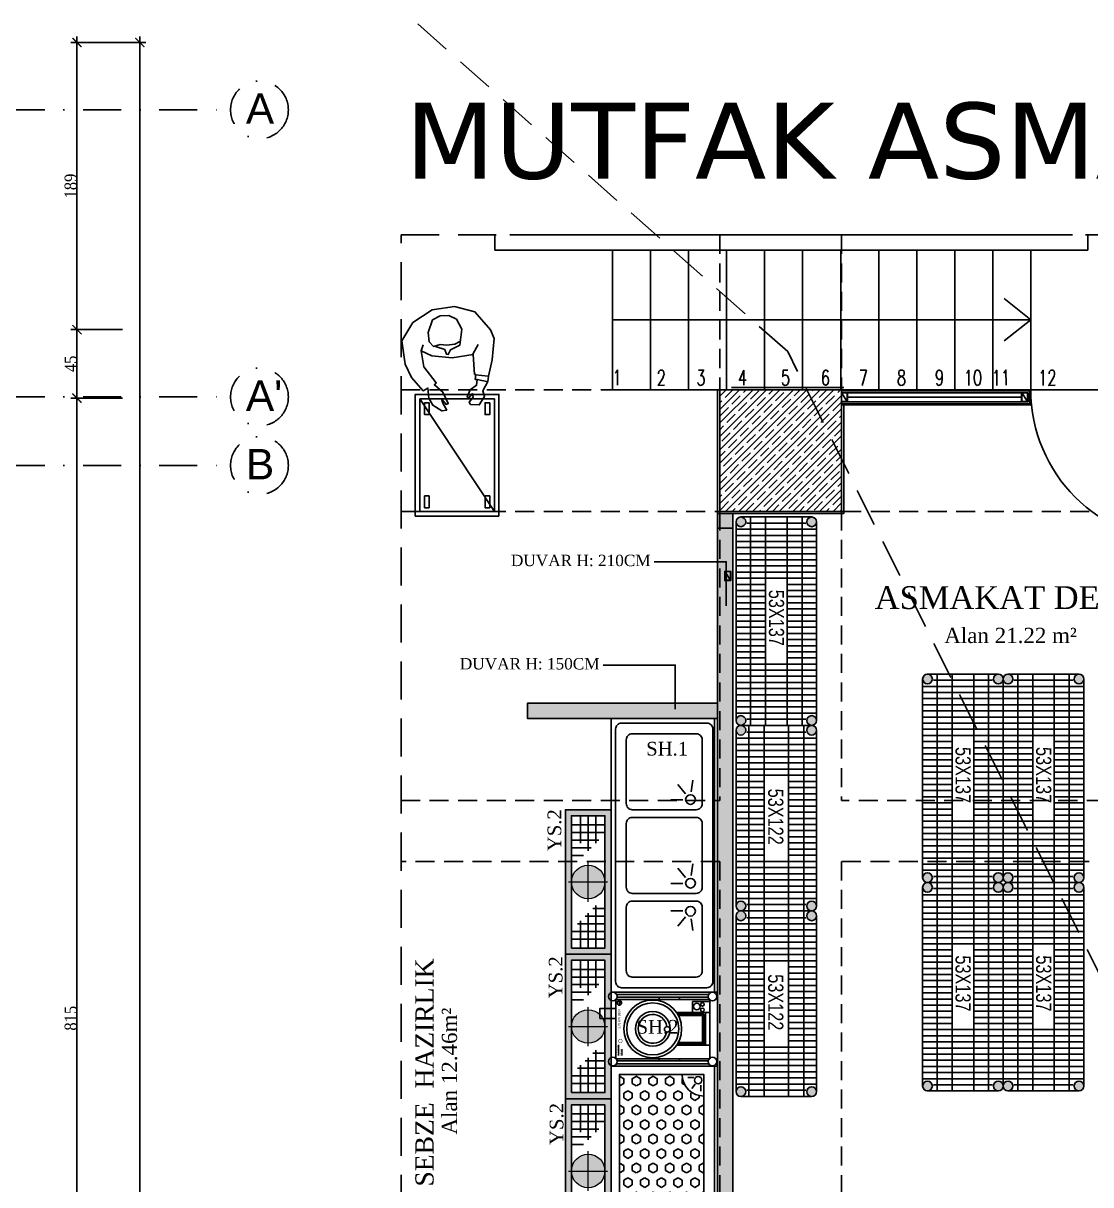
# Model space of a CAD drawing. Header units: millimetres. Extents: x -29311 to -3405, y 28913 to 42880.
# Drawn here: x -13788 to -13086, y 40569 to 41333 of the extents above; entities that cross this region are included whole.
import ezdxf
from ezdxf.enums import TextEntityAlignment as Align

# ---------------------------------------------------------------- set-up
doc = ezdxf.new("R2010")
doc.units = ezdxf.units.MM
for name, pattern in [('( Hidden )', [0.375, 0.25, -0.125]), ('DASHDOT', [1, 0.5, -0.25, 0, -0.25]), ('DASHDOT2', [0.5, 0.25, -0.125, 0, -0.125]), ('DASHDOTX2', [2, 1, -0.5, 0, -0.5]), ('DASHED2', [0.375, 0.25, -0.125]), ('HIDDEN', [0.375, 0.25, -0.125]), ('HIDDEN2', [0.1875, 0.125, -0.0625])]:
    doc.linetypes.add(name, pattern=pattern)
for name, color, linetype in [('A-AKS', 57, 'DASHDOT'), ('A-AKS.', 57, 'DASHDOT2'), ('A-BA', 1, 'Continuous'), ('A-BA-HIDDEN', 136, 'HIDDEN'), ('A-DUVAR-ALCIPAN', 9, 'Continuous'), ('A-DUVAR-ALCIPAN-CELIK', 144, 'Continuous'), ('A-HIDDEN', 8, 'HIDDEN2'), ('A-MERDIVEN', 125, 'Continuous'), ('A-SIVA-IC', 97, 'Continuous'), ('A-YALITIM-ISI', 251, 'BATTING'), ('A-YAZI', 136, 'Continuous'), ('Duvar-150 cm', 8, 'Continuous'), ('Duvar-200 cm', 7, 'Continuous'), ('Duvar-Soğuk Oda Yüksekliğine', 24, 'Continuous'), ('K_trace_down', 8, 'HIDDEN'), ('Kıtc-002 Çizgi', 7, 'Continuous'), ('Kıtc-016 Su Tes Yazı 001', 5, 'Continuous'), ('Kıtc-019 Su Tes İşaretler', 5, 'Continuous'), ('Kıtc-039 İnsan', 32, 'Continuous'), ('set altı dolap', 92, 'Continuous'), ('vaz_bina2', 161, 'Continuous'), ('yazı1', 7, 'Continuous')]:
    doc.layers.add(name, color=color, linetype=linetype)
for name, color, linetype, lineweight in [('continious2', 253, 'Continuous', 25), ('DVL-C', 7, 'DASHDOTX2', 20), ('olcu-plan', 7, 'Continuous', 20), ('s-depo', 140, 'Continuous', 25), ('tarama-betonarme', 252, 'Continuous', 13), ('TES_SU', 150, 'Continuous', 25), ('yerizg-a', 7, 'Continuous', 15), ('yerizg-b', 7, 'Continuous', 9)]:
    doc.layers.add(name, color=color, linetype=linetype, lineweight=lineweight)
doc.styles.add('INA_D07-01_01_00_H_CD_DWG_ARC_01_2003_001_R00$0$1.06.1-Fourth Floor Plan$0$Standard', font='isocp.shx')
doc.styles.get("Standard").update_dxf_attribs({"font": 'arial.ttf'})
doc.styles.add('style1', font='turkce.shx', dxfattribs={"height": 100})
doc.styles.add('text1', font='arial.ttf')
doc.styles.add('YAZ-50', font='times.ttf', dxfattribs={"width": 0.9})
doc.linetypes.add('BATTING', pattern='A,0.00254,-2.54,[134,ltypeshp.shx,S=2.54,R=0,X=-2.54,Y=0],-5.08,[134,ltypeshp.shx,S=2.54,R=180,X=2.54,Y=0],-2.54', length=10.16254)
doc.dimstyles.new('1-50-plan', dxfattribs={"dimtxt": 8, "dimasz": 6, "dimexe": 4, "dimexo": 4, "dimgap": 0.00625, "dimtad": 1, "dimdec": 0, "dimrnd": 0.0005, "dimzin": 9, "dimdsep": 46, "dimtxsty": 'YAZ-50', "dimblk": 'ARCHTICK', "dimcen": 0.025, "dimdle": 4, "dimadec": 0, "dimazin": 0, "dimtfac": 1, "dimtdec": 0, "dimtmove": 0, "dimatfit": 3, "dimfxl": 30, "dimfxlon": 1, "dimarcsym": 0})

# ---------------------------------------------------------------- blocks, each defined once
blk = doc.blocks.new('_ArchTick')
at = {"color": 0, "linetype": 'ByBlock', "const_width": 0.15}
blk.add_lwpolyline([(-0.5, -0.5), (0.5, 0.5)], dxfattribs=at)
blk = doc.blocks.new('*D530')
at = {"layer": 'DEFPOINTS', "color": 0, "transparency": 16777216}
for p in [(-13594.54, 41320.3), (-13752.51, 41131.55), (-13600.18, 41131.55)]:
    blk.add_point(p, dxfattribs=at)
at = {"layer": 'olcu-plan', "color": 0, "lineweight": -2, "transparency": 16777216}
for p, q in [((-13722.51, 41320.3), (-13756.51, 41320.3)), ((-13752.51, 41324.3), (-13752.51, 41127.55)), ((-13722.51, 41131.55), (-13756.51, 41131.55))]:
    blk.add_line(p, q, dxfattribs=at)
at = {"layer": 'olcu-plan', "color": 0, "lineweight": -2, "transparency": 16777216, "xscale": 6, "yscale": 6, "zscale": 6}
for p, rotation in [((-13752.51, 41320.3), 90), ((-13752.51, 41131.55), 270)]:
    blk.add_blockref('_ArchTick', p, dxfattribs=dict(at, rotation=rotation))
at = {"layer": 'olcu-plan', "color": 0, "transparency": 16777216, "insert": (-13756.6, 41225.93), "char_height": 8, "attachment_point": 5, "rotation": 90, "style": 'YAZ-50'}
blk.add_mtext('189', dxfattribs=at)
blk = doc.blocks.new('*D531')
at = {"layer": 'DEFPOINTS', "color": 0, "transparency": 16777216}
for p in [(-13600.18, 41131.55), (-13752.51, 41086.55), (-13594.3, 41086.55)]:
    blk.add_point(p, dxfattribs=at)
at = {"layer": 'olcu-plan', "color": 0, "lineweight": -2, "transparency": 16777216}
for p, q in [((-13752.51, 41135.55), (-13752.51, 41082.55)), ((-13722.51, 41131.55), (-13756.51, 41131.55)), ((-13722.51, 41086.55), (-13756.51, 41086.55))]:
    blk.add_line(p, q, dxfattribs=at)
at = {"layer": 'olcu-plan', "color": 0, "lineweight": -2, "transparency": 16777216, "xscale": 6, "yscale": 6, "zscale": 6}
for p, rotation in [((-13752.51, 41131.55), 90), ((-13752.51, 41086.55), 270)]:
    blk.add_blockref('_ArchTick', p, dxfattribs=dict(at, rotation=rotation))
at = {"layer": 'olcu-plan', "color": 0, "transparency": 16777216, "insert": (-13756.59, 41109.05), "char_height": 8, "attachment_point": 5, "rotation": 90, "style": 'YAZ-50'}
blk.add_mtext('45', dxfattribs=at)
blk = doc.blocks.new('*D532')
at = {"layer": 'DEFPOINTS', "color": 0, "transparency": 16777216}
for p in [(-13594.3, 41086.55), (-13752.51, 40271.17), (-13543.11, 40271.17)]:
    blk.add_point(p, dxfattribs=at)
at = {"layer": 'olcu-plan', "color": 0, "lineweight": -2, "transparency": 16777216}
for p, q in [((-13752.51, 41090.55), (-13752.51, 40267.17)), ((-13722.51, 41086.55), (-13756.51, 41086.55)), ((-13722.51, 40271.17), (-13756.51, 40271.17))]:
    blk.add_line(p, q, dxfattribs=at)
at = {"layer": 'olcu-plan', "color": 0, "lineweight": -2, "transparency": 16777216, "xscale": 6, "yscale": 6, "zscale": 6}
for p, rotation in [((-13752.51, 41086.55), 90), ((-13752.51, 40271.17), 270)]:
    blk.add_blockref('_ArchTick', p, dxfattribs=dict(at, rotation=rotation))
at = {"layer": 'olcu-plan', "color": 0, "transparency": 16777216, "insert": (-13756.59, 40678.86), "char_height": 8, "attachment_point": 5, "rotation": 90, "style": 'YAZ-50'}
blk.add_mtext('815', dxfattribs=at)
blk = doc.blocks.new('*D537')
at = {"layer": 'DEFPOINTS', "color": 0, "transparency": 16777216}
for p in [(-13752.51, 41320.3), (-13711.16, 41320.3), (-13752.51, 39215.35)]:
    blk.add_point(p, dxfattribs=at)
at = {"layer": 'olcu-plan', "color": 0, "lineweight": -2, "transparency": 16777216}
for p, q in [((-13741.16, 41320.3), (-13707.16, 41320.3)), ((-13711.16, 39211.35), (-13711.16, 41324.3)), ((-13741.16, 39215.35), (-13707.16, 39215.35))]:
    blk.add_line(p, q, dxfattribs=at)
at = {"layer": 'olcu-plan', "color": 0, "lineweight": -2, "transparency": 16777216, "xscale": 6, "yscale": 6, "zscale": 6}
for p, rotation in [((-13711.16, 41320.3), 90), ((-13711.16, 39215.35), 270)]:
    blk.add_blockref('_ArchTick', p, dxfattribs=dict(at, rotation=rotation))
at = {"layer": 'olcu-plan', "color": 0, "transparency": 16777216, "insert": (-13715.24, 40267.83), "char_height": 8, "attachment_point": 5, "rotation": 90, "style": 'YAZ-50'}
blk.add_mtext('2105', dxfattribs=at)
blk = doc.blocks.new('AKS')
at = {"layer": 'A-AKS.', "ltscale": 100}
for p, q in [((5206.59, 2104.95), (5403.78, 2104.95)), ((5206.59, 1916.2), (5403.78, 1916.2)), ((5206.59, 1871.2), (5403.78, 1871.2))]:
    blk.add_line(p, q, dxfattribs=at)
for centre in [(5422.78, 2104.95), (5422.78, 1916.2), (5422.78, 1871.2)]:
    blk.add_circle(centre, 19, dxfattribs=at)
at = {"layer": 'A-AKS.', "ltscale": 100, "char_height": 20, "width": 18.8945, "attachment_point": 1, "style": 'text1'}
for s, insert in [('A', (5413.83, 2115.77)), ("A'", (5413.83, 1927.03)), ('B', (5413.83, 1882.03))]:
    blk.add_mtext(s, dxfattribs=dict(at, insert=insert))
blk = doc.blocks.new('40 60')
at = {"layer": 'A-DUVAR-ALCIPAN-CELIK'}
for points in [[(82132.16, 6001.66), (82132.16, 6007.66), (82128.16, 6007.66), (82128.16, 6001.66)], [(82132.01, 6001.81), (82132.01, 6007.51), (82128.31, 6007.51), (82128.31, 6001.81)]]:
    blk.add_lwpolyline(points, close=True, dxfattribs=at)
blk.add_lwpolyline([(82128.31, 6007.51), (82132.01, 6001.81)], dxfattribs=at)
blk = doc.blocks.new('A$C5D77726F')
at = {"layer": 'Kıtc-002 Çizgi'}
for p, q in [((5, 40), (3.5, 40)), ((46, 40), (47.5, 40)), ((5, 26), (3.5, 26)), ((14.33, 27.94), (14.33, 5)), ((15.33, 27.3), (15.33, 8)), ((16.33, 26.74), (16.33, 9)), ((34.93, 26.74), (34.93, 10)), ((35.93, 27.3), (35.93, 9)), ((36.93, 27.94), (36.93, 5)), ((46, 26), (47.5, 26)), ((36.93, 16.94), (44.48, 16.94)), ((44.48, 16.94), (44.48, 5)), ((15.33, 9), (35.93, 9)), ((16.33, 10), (34.93, 10)), ((14.33, 8), (36.93, 8)), ((14.33, 5), (36.93, 5))]:
    blk.add_line(p, q, dxfattribs=at)
blk.add_lwpolyline([(32.72, 80.96), (39.85, 80.96), (39.85, 70), (32.72, 70)], close=True, dxfattribs=at)
for points in [[(1.5, 69.4), (1.5, 5.6)], [(3.5, 69.04), (3.5, 5.96)], [(5, 5), (5, 70), (46, 70), (46, 5), (36.93, 5)], [(47.5, 69.04), (47.5, 5.96)], [(49.5, 69.4), (49.5, 5.6)], [(14.33, 5), (5, 5)]]:
    blk.add_lwpolyline(points, dxfattribs=at)
for centre, radius in [((3, 72), 3), ((48, 72), 3), ((25.63, 44.45), 20), ((25.63, 44.45), 18), ((25.63, 44.45), 12), ((25.35, 34.45), 1.9), ((41.06, 13.98), 2.29), ((38.81, 10.07), 1.26), ((42.6, 10.07), 1.26), ((3, 3), 3), ((48, 3), 3)]:
    blk.add_circle(centre, radius, dxfattribs=at)
blk.add_arc((25.63, 44.45), 10, 279.30203, 257.47644, dxfattribs=at)
blk = doc.blocks.new('v-sg')
at = {"layer": 'TES_SU', "linetype": 'Continuous', "const_width": 1.2}
blk.add_lwpolyline([(-5, 0, 1), (5, 0, 1)], format="xyb", close=True, dxfattribs=at)
blk = doc.blocks.new('A$C601B7985')
at = {"layer": 'Kıtc-002 Çizgi', "color": 1}
for p, q in [((43.49, 67.8, 10.3), (42.51, 67.12, 10.3)), ((42.54, 67.07, 10.3), (43.44, 67.7, 10.3)), ((43.44, 67.7, 10.3), (43.49, 67.12, 10.3)), ((43.54, 67.21, 10.3), (43.49, 67.8, 10.3)), ((43.49, 67.12, 10.3), (44.66, 67.72, 10.3)), ((44.63, 67.78, 10.3), (43.54, 67.21, 10.3)), ((44.87, 67.87, 10.3), (44.58, 67.85, 10.3)), ((44.58, 67.85, 10.3), (44.62, 67.79, 10.3)), ((44.62, 67.79, 10.3), (44.7, 67.65, 10.3)), ((44.66, 67.72, 10.3), (44.63, 67.78, 10.3)), ((44.87, 67.87, 10.3), (44.7, 67.65, 10.3))]:
    blk.add_line(p, q, dxfattribs=at)
blk.add_circle((43.61, 67.55, 10.3), 1.58, dxfattribs=at)
at = {"layer": 'Kıtc-019 Su Tes İşaretler', "linetype": 'Continuous', "xscale": 0.2549349402009376, "yscale": 0.2549349402009376, "zscale": 0.2549349402009376}
blk.add_blockref('v-sg', (17.24, 66.88), dxfattribs=at)
at = {"layer": 'set altı dolap'}
blk.add_blockref('A$C5D77726F', (0, 0), dxfattribs=at)
at = {"layer": 'Kıtc-002 Çizgi', "color": 1}
blk.add_text('0,75 KW 380V', height=1.5, dxfattribs=at).set_placement((25.84, 66.87))
at = {"layer": 'Kıtc-016 Su Tes Yazı 001', "lineweight": 5, "char_height": 1, "attachment_point": 1}
for s, insert in [('{\\L\\C5;SOĞUK SU}', (7.12, 69.07)), ('{\\L\\C5;GİDER}', (7.12, 66.87))]:
    blk.add_mtext_dynamic_manual_height_columns(s, width=14.9424, gutter_width=50, heights=[0], dxfattribs=dict(at, insert=insert))
blk = doc.blocks.new('53x137 tel')
at = {"lineweight": -2}
h = blk.add_hatch(color=256, dxfattribs=at)
h.paths.add_polyline_path([(-3.2, 46.6, 1), (3.2, 46.6, 1)])
h.paths.add_polyline_path([(-3.2, 0, 1), (3.2, 0, 1)])
h = blk.add_hatch(color=256, dxfattribs=at)
h.paths.add_polyline_path([(133.8, 46.6, 1), (127.4, 46.6, 1)])
h.paths.add_polyline_path([(127.4, 0, 1), (133.8, 0, 1)])
for p, q in [((-3.2, 46.59), (-3.2, 0)), ((130.6, 49.8), (0, 49.8)), ((133.8, 46.59), (133.8, 0)), ((130.6, -3.2), (0, -3.2))]:
    blk.add_line(p, q)
for centre in [(0, 46.6), (130.6, 46.6), (0, 0), (130.6, 0)]:
    blk.add_circle(centre, 3.2)
at = {"layer": 'continious2'}
for p, q in [((4.85, 49.8), (4.85, -3.2)), ((8.88, 49.8), (8.88, -3.2)), ((12.91, 49.8), (12.91, -3.2)), ((16.94, 49.8), (16.94, -3.2)), ((20.97, 49.8), (20.97, -3.2)), ((25, 49.8), (25, -3.2)), ((29.03, 49.8), (29.03, -3.2)), ((33.06, 49.8), (33.06, -3.2)), ((37.09, 49.8), (37.09, -3.2)), ((41.12, 49.8), (41.12, 30.38)), ((45.15, 49.8), (45.15, 30.38)), ((49.18, 49.8), (49.18, 30.38)), ((53.21, 49.8), (53.21, 30.38)), ((57.24, 49.8), (57.24, 30.38)), ((61.27, 49.8), (61.27, 30.38)), ((65.3, 49.8), (65.3, 30.38)), ((69.33, 49.8), (69.33, 30.38)), ((73.36, 49.8), (73.36, 30.38)), ((77.39, 49.8), (77.39, 30.38)), ((81.42, 49.8), (81.42, 30.38)), ((85.45, 49.8), (85.45, 30.38)), ((89.48, 49.8), (89.48, 30.38)), ((93.51, 49.8), (93.51, -3.2)), ((97.54, 49.8), (97.54, -3.2)), ((101.57, 49.8), (101.57, -3.2)), ((105.6, 49.8), (105.6, -3.2)), ((109.63, 49.8), (109.63, -3.2)), ((113.66, 49.8), (113.66, -3.2)), ((117.69, 49.8), (117.69, -3.2)), ((121.72, 49.8), (121.72, -3.2)), ((125.75, 49.8), (125.75, -3.2)), ((-3.2, 40.23), (133.8, 40.23)), ((0.82, 42.7), (0.82, 3.89)), ((129.78, 42.7), (129.78, 3.89)), ((-3.2, 30.38), (133.8, 30.38)), ((-3.2, 16.21), (133.8, 16.21)), ((41.12, 16.21), (41.12, -3.2)), ((45.15, 16.21), (45.15, -3.2)), ((49.18, 16.21), (49.18, -3.2)), ((53.21, 16.21), (53.21, -3.2)), ((57.24, 16.21), (57.24, -3.2)), ((61.27, 16.21), (61.27, -3.2)), ((65.3, 16.21), (65.3, -3.2)), ((69.33, 16.21), (69.33, -3.2)), ((73.36, 16.21), (73.36, -3.2)), ((77.39, 16.21), (77.39, -3.2)), ((81.42, 16.21), (81.42, -3.2)), ((85.45, 16.21), (85.45, -3.2)), ((89.48, 16.21), (89.48, -3.2)), ((-3.2, 6.37), (133.8, 6.37))]:
    blk.add_line(p, q, dxfattribs=at)
at = {"style": 'style1', "width": 0.8}
blk.add_text('53X137', height=10, dxfattribs=at).set_placement((44.68, 18.43))
blk = doc.blocks.new('53x122 tel')
at = {"lineweight": -2}
h = blk.add_hatch(color=256, dxfattribs=at)
h.paths.add_polyline_path([(-3.2, 46.6, 1), (3.2, 46.6, 1)])
h.paths.add_polyline_path([(3.2, 0, 1), (-3.2, 0, 1)])
h = blk.add_hatch(color=256, dxfattribs=at)
h.paths.add_polyline_path([(112.4, 46.6, 1), (118.8, 46.6, 1)])
h.paths.add_polyline_path([(112.4, 0, 1), (118.8, 0, 1)])
for p, q in [((-3.2, 46.59), (-3.2, 0)), ((115.6, 49.8), (0, 49.8)), ((118.8, 46.59), (118.8, 0)), ((115.6, -3.2), (0, -3.2))]:
    blk.add_line(p, q)
for centre in [(0, 46.6), (115.6, 46.6), (0, 0), (115.6, 0)]:
    blk.add_circle(centre, 3.2)
at = {"layer": 'continious2'}
for p, q in [((5.28, 49.8), (5.28, -3.2)), ((9.33, 49.8), (9.33, -3.2)), ((13.38, 49.8), (13.38, -3.2)), ((17.43, 49.8), (17.43, -3.2)), ((21.48, 49.8), (21.48, -3.2)), ((25.53, 49.8), (25.53, -3.2)), ((29.58, 49.8), (29.58, -3.2)), ((33.63, 49.8), (33.63, 31.3)), ((37.68, 49.8), (37.68, 31.3)), ((41.73, 49.8), (41.73, 31.3)), ((45.78, 49.8), (45.78, 31.3)), ((49.83, 49.8), (49.83, 31.3)), ((53.88, 49.8), (53.88, 31.3)), ((57.93, 49.8), (57.93, 31.3)), ((61.98, 49.8), (61.98, 31.3)), ((66.03, 49.8), (66.03, 31.3)), ((70.08, 49.8), (70.08, 31.3)), ((74.13, 49.8), (74.13, 31.3)), ((78.18, 49.8), (78.18, 31.3)), ((82.23, 49.8), (82.23, 31.3)), ((86.28, 49.8), (86.28, -3.2)), ((90.33, 49.8), (90.33, -3.2)), ((94.38, 49.8), (94.38, -3.2)), ((98.43, 49.8), (98.43, -3.2)), ((102.48, 49.8), (102.48, -3.2)), ((106.53, 49.8), (106.53, -3.2)), ((110.58, 49.8), (110.58, -3.2)), ((-3.2, 41.3), (118.8, 41.3)), ((1.23, 42.71), (1.23, 3.89)), ((114.63, 42.71), (114.63, 3.89)), ((-3.2, 31.3), (118.8, 31.3)), ((-3.2, 15.3), (118.8, 15.3)), ((33.63, 15.3), (33.63, -3.2)), ((37.68, 15.3), (37.68, -3.2)), ((41.73, 15.3), (41.73, -3.2)), ((45.78, 15.3), (45.78, -3.2)), ((49.83, 15.3), (49.83, -3.2)), ((53.88, 15.3), (53.88, -3.2)), ((57.93, 15.3), (57.93, -3.2)), ((61.98, 15.3), (61.98, -3.2)), ((66.03, 15.3), (66.03, -3.2)), ((70.08, 15.3), (70.08, -3.2)), ((74.13, 15.3), (74.13, -3.2)), ((78.18, 15.3), (78.18, -3.2)), ((82.23, 15.3), (82.23, -3.2)), ((-3.2, 5.3), (118.8, 5.3))]:
    blk.add_line(p, q, dxfattribs=at)
at = {"style": 'style1', "width": 0.8}
blk.add_text('53X122', height=10, dxfattribs=at).set_placement((38.41, 17.95))
blk = doc.blocks.new('Y-SIFON')
at = {"layer": 'yerizg-a', "color": 0, "linetype": 'Continuous'}
blk.add_circle((0, 0), 11, dxfattribs=at)
at = {"layer": 'yerizg-b', "color": 0, "linetype": 'DASHED2'}
for points in [[(0, 13), (0, -13)], [(-13, 0), (13, 0)]]:
    blk.add_lwpolyline(points, dxfattribs=at)
blk = doc.blocks.new('YS-95')
at = {"layer": 'TES_SU'}
h = blk.add_hatch(color=256, dxfattribs=at)
h.dxf.hatch_style = 1
h.paths.add_polyline_path([(93083.26, 14166.91), (93083.26, 14136.91), (93178.26, 14136.91), (93178.26, 14166.91)])
h.paths.add_polyline_path([(93087.26, 14162.91), (93174.26, 14162.91), (93174.26, 14140.91), (93087.26, 14140.91)], flags=16)
h.paths.add_polyline_path([(93103.26, 14156.91), (93103.26, 14151.91), (93108.26, 14151.91), (93108.26, 14146.91), (93093.26, 14146.91), (93093.26, 14156.91)], flags=0)
h.paths.add_polyline_path([(93119.76, 14151.91, -1), (93141.76, 14151.91, -1)], flags=16)
h.paths.add_polyline_path([(93158.26, 14156.91), (93168.26, 14156.91), (93168.26, 14146.91), (93158.26, 14146.91)], flags=0)
at = {"layer": 'TES_SU', "color": 0}
for p, q in [((93093.26, 14140.91), (93093.26, 14162.91)), ((93098.26, 14162.91), (93098.26, 14140.91)), ((93103.26, 14140.91), (93103.26, 14158.91)), ((93148.26, 14162.91), (93148.26, 14154.91)), ((93153.26, 14162.91), (93153.26, 14149.91)), ((93158.26, 14162.91), (93158.26, 14144.91)), ((93163.26, 14140.91), (93163.26, 14162.91)), ((93168.26, 14162.91), (93168.26, 14140.91)), ((93087.26, 14156.91), (93105.26, 14156.91)), ((93087.26, 14151.91), (93110.26, 14151.91)), ((93108.26, 14140.91), (93108.26, 14153.91)), ((93174.26, 14151.91), (93151.26, 14151.91)), ((93174.26, 14156.91), (93156.26, 14156.91)), ((93087.26, 14146.91), (93115.26, 14146.91)), ((93113.26, 14140.91), (93113.26, 14148.91)), ((93174.26, 14146.91), (93156.26, 14146.91))]:
    blk.add_line(p, q, dxfattribs=at)
for points in [[(93083.26, 14166.91), (93178.26, 14166.91), (93178.26, 14136.91), (93083.26, 14136.91)], [(93087.26, 14162.91), (93174.26, 14162.91), (93174.26, 14140.91), (93087.26, 14140.91)]]:
    blk.add_lwpolyline(points, close=True, dxfattribs=at)
at = {"layer": 'TES_SU', "color": 0, "linetype": 'Continuous'}
blk.add_blockref('Y-SIFON', (93130.76, 14151.91), dxfattribs=at)
blk = doc.blocks.new('A$C580B273A')
at = {"layer": 'Kıtc-039 İnsan', "linetype": 'ByBlock'}
blk.add_line((3, 3), (77, 52), dxfattribs=at)
at = {"layer": 'Kıtc-039 İnsan', "linetype": 'ByBlock', "elevation": 0}
blk.add_lwpolyline([(106.33, 16.93), (104.11, 30.67), (105.36, 44.13), (108.55, 51.06), (98.18, 49.41), (87.72, 41.19), (86.28, 42.43), (81.5, 36.95), (74, 33.31), (73.42, 34.75), (77.04, 37.67), (74.23, 36.99), (69.68, 34.29), (69.13, 37.47), (72.87, 43.4), (77.44, 46.17), (84.11, 46.66), (82.42, 49.88), (91.06, 57.52), (99.89, 61.74), (115.27, 63.94), (127.25, 56.67), (135.53, 44.01), (137.8, 29.14), (134.26, 15.8), (122.5, 5.45), (116.72, 3.13), (102.79, 4.49), (92.02, 6.85), (88.49, 7.36), (82.26, 10.6), (78.68, 9.5), (73.09, 12.9), (73.28, 18.61), (74.83, 19.67), (78.24, 16.87), (80.59, 17.45), (77.77, 19.71), (78.37, 20.99), (82.95, 18.93), (86.02, 14.69), (89.76, 14.24), (89.87, 15.63), (93.13, 15.29), (93.19, 15.99)], close=True, dxfattribs=at)
at = {"layer": 'Kıtc-039 İnsan', "linetype": 'ByBlock'}
for points in [[(0, 0), (80, 0), (80, 55), (0, 55)], [(3, 3), (77, 3), (77, 52), (3, 52)], [(5.5, 48.92), (13.24, 48.92), (13.24, 45.93), (5.5, 45.93)], [(74.5, 48.92), (66.76, 48.92), (66.76, 45.93), (74.5, 45.93)], [(5.5, 6.08), (13.24, 6.08), (13.24, 9.07), (5.5, 9.07)], [(74.5, 6.08), (66.76, 6.08), (66.76, 9.07), (74.5, 9.07)]]:
    blk.add_lwpolyline(points, close=True, dxfattribs=at)
at = {"layer": 'Kıtc-039 İnsan', "linetype": 'ByBlock', "elevation": 0}
for points in [[(114.84, 25.81), (113.1, 29.02), (112.29, 34.25), (112.79, 38.62), (111.6, 43.04), (114.63, 45.83), (120.81, 46.6), (129, 43.63), (131.72, 38.6), (131.8, 32.87), (129.45, 27.99), (122.9, 24.37), (112.31, 25.76), (109.34, 31.95), (106.33, 33.28), (106.47, 34.49), (109.44, 35.67), (111.54, 41.75)], [(108.55, 51.06), (112.5, 49.78)], [(92.86, 15.45), (91.96, 7.07)], [(106.49, 17.19), (112.86, 13.56)], [(89.76, 14.24), (88.33, 7.09)]]:
    blk.add_lwpolyline(points, dxfattribs=at)
blk = doc.blocks.new('SebzeST.160-70')
h = blk.add_hatch()
h.set_pattern_fill('HEX', color=251, style=0)
h.set_pattern_definition([(0, (-11940.3066, -10511.318), (0, 5.49926), [3.175, -6.35]), (120, (-11940.3066, -10511.318), (-4.7624989, -2.74963), [3.175, -6.35]), (60, (-11937.1316, -10511.318), (-4.7624989, 2.74963), [3.175, -6.35])])
h.paths.add_polyline_path([(-154.5, -64.5), (-5.5, -64.5), (-5.5, -9), (-140.28, -9, -0.414214), (-154.5, -23.22)])
at = {"color": 251}
for p, q in [((-148.02, -14.63), (-145.18, -16.85)), ((-147.4, -10.86), (-143.57, -10.86)), ((-152.46, -15.55), (-152.46, -19.44))]:
    blk.add_line(p, q, dxfattribs=at)
for points in [[(0, 0), (-160, 0), (-160, -70), (0, -70)], [(0, 0), (-160, 0), (-160, -2), (0, -2)], [(-5.5, -9), (-154.5, -9), (-154.5, -64.5), (-5.5, -64.5)]]:
    blk.add_lwpolyline(points, close=True)
blk.add_circle((-150.74, -12.66), 2.4, dxfattribs=at)
blk.add_arc((-154.5, -9), 14.22, 270, 0, dxfattribs=at)
blk = doc.blocks.new('Evye3.180-70')
at = {"color": 251}
for p, q in [((-131.66, -17.24), (-139.47, -16.13)), ((-130.43, -21.05), (-136.53, -26.06)), ((-126.52, -22.71), (-126.52, -30.6)), ((-76.66, -17.24), (-84.47, -16.13)), ((-75.43, -21.05), (-81.53, -26.06)), ((-71.52, -22.71), (-71.52, -30.6)), ((-53.48, -22.71), (-53.48, -30.6)), ((-49.57, -21.05), (-43.47, -26.06)), ((-48.34, -17.24), (-40.53, -16.13))]:
    blk.add_line(p, q, dxfattribs=at)
for points in [[(-180, -70), (0, -70), (0, 0), (-180, 0)], [(-180, -2), (0, -2), (0, 0), (-180, 0)]]:
    blk.add_lwpolyline(points, close=True)
blk.add_lwpolyline([(-173, -67), (-7, -67, 0.414214), (-3, -63), (-3, -7, 0.414214), (-7, -3), (-173, -3, 0.414214), (-177, -7), (-177, -63, 0.414214)], format="xyb", close=True)
for points in [[(-124, -60), (-166, -60, -0.414214), (-170, -56), (-170, -14, -0.414214), (-166, -10), (-124, -10, -0.414214), (-120, -14), (-120, -56, -0.414214)], [(-69, -60), (-111, -60, -0.414214), (-115, -56), (-115, -14, -0.414214), (-111, -10), (-69, -10, -0.414214), (-65, -14), (-65, -56, -0.414214)], [(-56, -60), (-14, -60, 0.414214), (-10, -56), (-10, -14, 0.414214), (-14, -10), (-56, -10, 0.414214), (-60, -14), (-60, -56, 0.414214)]]:
    blk.add_lwpolyline(points, format="xyb", close=True, dxfattribs=at)
for centre in [(-126.71, -17.74), (-71.71, -17.74), (-53.29, -17.74)]:
    blk.add_circle(centre, 3.19, dxfattribs=at)
blk = doc.blocks.new('MUTFAK K')
at = {"layer": 'Duvar-150 cm'}
h = blk.add_hatch(color=256, dxfattribs=at)
h.dxf.hatch_style = 1
h.paths.add_polyline_path([(-13331.33, 40885.93), (-13456.33, 40885.93), (-13456.33, 40875.93), (-13331.33, 40875.93)])
at = {"layer": 'Duvar-200 cm'}
h = blk.add_hatch(color=256, dxfattribs=at)
h.dxf.hatch_style = 1
h.paths.add_polyline_path([(-13321.33, 41010.58), (-13331.33, 41010.58), (-13331.33, 41000.93), (-13321.33, 41000.93)])
h.paths.add_polyline_path([(-13321.33, 41000.93), (-13331.33, 41000.93), (-13331.33, 40487.45), (-13321.33, 40486.45)])
at = {"layer": 'tarama-betonarme'}
h = blk.add_hatch(dxfattribs=at)
h.set_pattern_fill('ANSI35', color=256, scale=25, style=0)
h.set_pattern_definition([(45, (-64940.6515, 55821.3245), (-4.4194174, 4.4194174), []), (45, (-64936.232, 55821.3245), (-4.4194174, 4.4194174), [7.8125, -1.5625, 0, -1.5625])])
h.paths.add_polyline_path([(-13004.71, 41193.82), (-13539.34, 41193.82), (-13539.34, 40456.67), (-12862.78, 40459.08)])
h.paths.add_polyline_path([(-13035.27, 41193.82), (-13539.34, 41193.82), (-13539.34, 40486.67), (-12899.11, 40488.95)])
for p, q in [((-13450.47, 40875.93), (-13443.47, 40875.93)), ((-13329.83, 40875.93), (-13329.33, 40875.93))]:
    blk.add_line(p, q)
at = {"layer": 'A-BA'}
blk.add_lwpolyline([(-13329.83, 41092.08), (-13249.83, 41092.08), (-13249.83, 41012.08), (-13329.83, 41012.08)], close=True, dxfattribs=at)
at = {"layer": 'A-BA-HIDDEN', "ltscale": 50}
for points in [[(-13329.83, 41193.82), (-13329.83, 41092.08)], [(-13249.83, 41193.82), (-13249.83, 41092.08)], [(-13539.34, 41092.08), (-13329.33, 41092.08)], [(-13249.83, 41092.08), (-13020.21, 41092.08)], [(-13539.34, 41012.08), (-13329.33, 41012.08)], [(-13329.83, 41012.08), (-13329.83, 40821.94)], [(-13249.83, 41012.08), (-13249.83, 40821.94)], [(-13249.33, 41012.08), (-13004.76, 41012.08)], [(-13539.34, 40821.94), (-13329.83, 40821.94)], [(-12963.43, 40821.94), (-13249.83, 40821.94)], [(-13329.83, 40781.94), (-13539.34, 40781.94)], [(-13329.83, 40781.94), (-13329.83, 40487.41)], [(-13249.83, 40781.94), (-13249.83, 40487.41)], [(-12955.71, 40781.94), (-13249.83, 40781.94)]]:
    blk.add_lwpolyline(points, dxfattribs=at)
at = {"layer": 'A-DUVAR-ALCIPAN'}
blk.add_lwpolyline([(-13125.3, 41092.25), (-13125.3, 41082.08), (-13249.83, 41082.08)], dxfattribs=at)
for points in [[(-13125.3, 41082.08), (-13249.83, 41082.08), (-13249.83, 41092.08), (-13125.3, 41092.08)], [(-13126.05, 41082.83), (-13249.83, 41082.83), (-13249.83, 41091.33), (-13126.05, 41091.33)], [(-13127.3, 41084.08), (-13249.83, 41084.08), (-13249.83, 41090.08), (-13127.3, 41090.08)]]:
    blk.add_lwpolyline(points, close=True, dxfattribs=at)
blk.add_arc((-13025.3, 41092.08), 100, 180, 270, dxfattribs=at)
at = {"layer": 'A-HIDDEN', "linetype": '( Hidden )', "ltscale": 100}
blk.add_lwpolyline([(-12671.07, 40213.36), (-13539.34, 40213.36), (-13539.34, 41193.82), (-12671.07, 41193.82)], close=True, dxfattribs=at)
at = {"layer": 'A-MERDIVEN'}
for points in [[(-13400.3, 41092.25), (-13400.3, 41183.82)], [(-13375.3, 41092.25), (-13375.3, 41183.82)], [(-13350.3, 41092.25), (-13350.3, 41183.82)], [(-13325.3, 41092.08), (-13325.3, 41183.82)], [(-13300.3, 41092.08), (-13300.3, 41183.82)], [(-13275.3, 41092.25), (-13275.3, 41183.82)], [(-13250.3, 41092.08), (-13250.3, 41183.82)], [(-13225.3, 41092.25), (-13225.3, 41183.82)], [(-13200.3, 41092.25), (-13200.3, 41183.82)], [(-13175.3, 41092.25), (-13175.3, 41183.82)], [(-13150.3, 41092.25), (-13150.3, 41183.82)], [(-13125.3, 41092.25), (-13125.3, 41183.82)], [(-13125.3, 41138.03), (-13142.72, 41151.97)], [(-13400.3, 41138.03), (-13125.3, 41138.03)], [(-13125.3, 41138.03), (-13142.72, 41124.1)], [(-13400.3, 41092.08), (-13015.84, 41092.08)]]:
    blk.add_lwpolyline(points, dxfattribs=at)
at = {"layer": 'A-SIVA-IC'}
for points in [[(-13248.33, 41010.58), (-13329.33, 41010.58), (-13331.33, 41010.58), (-13331.33, 41092.08)], [(-13322.08, 41093.58), (-13248.33, 41093.58)], [(-13248.33, 41082.08), (-13248.33, 41010.58), (-13271.35, 41010.58)]]:
    blk.add_lwpolyline(points, dxfattribs=at)
at = {"layer": 'A-YALITIM-ISI', "ltscale": 0.25}
blk.add_lwpolyline([(-13131.3, 41087.08), (-13245.83, 41087.08)], dxfattribs=at)
at = {"layer": 'A-YAZI'}
for points in [[(-13325.52, 40950.05), (-13325.52, 40978.95), (-13372.98, 40978.95)], [(-13359.1, 40882.13), (-13359.1, 40911.02), (-13406.57, 40911.02)]]:
    blk.add_lwpolyline(points, dxfattribs=at)
at = {"layer": 'Duvar-150 cm'}
blk.add_line((-13456.33, 40875.93), (-13456.33, 40885.93), dxfattribs=at)
for points in [[(-13456.33, 40885.93), (-13331.33, 40885.93)], [(-13331.33, 40875.93), (-13456.33, 40875.93)]]:
    blk.add_lwpolyline(points, dxfattribs=at)
blk.add_lwpolyline([(-13331.33, 40885.93), (-13456.33, 40885.93), (-13456.33, 40875.93), (-13331.33, 40875.93)], close=True, dxfattribs=at)
at = {"layer": 'Duvar-200 cm'}
blk.add_line((-13331.33, 40875.93), (-13331.33, 40487.39), dxfattribs=at)
blk.add_lwpolyline([(-13331.33, 41000.93), (-13321.33, 41000.93), (-13321.33, 40486.45), (-13331.33, 40487.45)], close=True, dxfattribs=at)
at = {"layer": 'Duvar-Soğuk Oda Yüksekliğine'}
for p, q in [((-13331.33, 41010.58), (-13331.33, 41000.93)), ((-13331.33, 40895.93), (-13331.33, 40885.93)), ((-13331.33, 40885.93), (-13331.33, 40895.93))]:
    blk.add_line(p, q, dxfattribs=at)
blk.add_lwpolyline([(-13331.33, 41010.58), (-13321.33, 41010.58), (-13321.33, 41000.93), (-13331.33, 41000.93)], close=True, dxfattribs=at)
at = {"layer": 's-depo', "linetype": 'Continuous'}
for points in [[(-13477.83, 41183.82), (-13477.83, 41193.82)], [(-13087.83, 41193.82), (-13087.83, 41183.82), (-13477.83, 41183.82)], [(-13467.83, 41193.82), (-13097.83, 41193.82)]]:
    blk.add_lwpolyline(points, dxfattribs=at)
at = {"layer": 'tarama-betonarme'}
for p, q in [((-13329.83, 41087.85), (-13325.61, 41092.08)), ((-13329.83, 41079.01), (-13316.77, 41092.08)), ((-13329.83, 41070.17), (-13307.93, 41092.08)), ((-13329.83, 41061.34), (-13299.09, 41092.08)), ((-13329.83, 41052.5), (-13290.25, 41092.08)), ((-13329.83, 41043.66), (-13281.41, 41092.08)), ((-13329.83, 41034.82), (-13272.57, 41092.08)), ((-13329.83, 41025.98), (-13263.73, 41092.08)), ((-13329.83, 41017.14), (-13254.9, 41092.08)), ((-13326.28, 41086.99), (-13321.19, 41092.08)), ((-13314.12, 41090.3), (-13312.35, 41092.08)), ((-13309.7, 41085.88), (-13304.18, 41091.41)), ((-13297.55, 41089.2), (-13294.67, 41092.08)), ((-13293.13, 41084.78), (-13287.61, 41090.3)), ((-13286.5, 41091.41), (-13286.5, 41091.41)), ((-13280.98, 41088.09), (-13276.99, 41092.08)), ((-13269.93, 41090.3), (-13269.93, 41090.3)), ((-13268.82, 41091.41), (-13268.15, 41092.08)), ((-13264.4, 41086.99), (-13259.31, 41092.08)), ((-13252.25, 41090.3), (-13250.48, 41092.08)), ((-13329.83, 41083.43), (-13328.49, 41084.78)), ((-13327.38, 41085.88), (-13327.38, 41085.88)), ((-13326.06, 41012.08), (-13249.83, 41088.3)), ((-13321.86, 41082.57), (-13316.33, 41088.09)), ((-13317.44, 41078.15), (-13311.91, 41083.67)), ((-13315.23, 41089.2), (-13315.23, 41089.2)), ((-13310.81, 41084.78), (-13310.81, 41084.78)), ((-13305.28, 41081.46), (-13299.76, 41086.99)), ((-13300.86, 41077.04), (-13295.34, 41082.57)), ((-13298.65, 41088.09), (-13298.65, 41088.09)), ((-13294.24, 41083.67), (-13294.24, 41083.67)), ((-13288.71, 41080.36), (-13283.19, 41085.88)), ((-13282.08, 41086.99), (-13282.08, 41086.99)), ((-13277.66, 41082.57), (-13277.66, 41082.57)), ((-13276.56, 41083.67), (-13271.03, 41089.2)), ((-13272.14, 41079.25), (-13266.61, 41084.78)), ((-13265.51, 41085.88), (-13265.51, 41085.88)), ((-13259.98, 41082.57), (-13254.46, 41088.09)), ((-13255.57, 41078.15), (-13250.04, 41083.67)), ((-13253.36, 41089.2), (-13253.36, 41089.2)), ((-13329.59, 41074.83), (-13324.07, 41080.36)), ((-13325.17, 41070.41), (-13319.65, 41075.94)), ((-13322.96, 41081.46), (-13322.96, 41081.46)), ((-13318.54, 41077.04), (-13318.54, 41077.04)), ((-13317.22, 41012.08), (-13249.83, 41079.46)), ((-13313.02, 41073.73), (-13307.49, 41079.25)), ((-13308.6, 41069.31), (-13303.07, 41074.83)), ((-13306.39, 41080.36), (-13306.39, 41080.36)), ((-13301.97, 41075.94), (-13301.97, 41075.94)), ((-13296.44, 41072.62), (-13290.92, 41078.15)), ((-13289.82, 41079.25), (-13289.82, 41079.25)), ((-13285.4, 41074.83), (-13285.4, 41074.83)), ((-13284.29, 41075.94), (-13278.77, 41081.46)), ((-13279.87, 41071.52), (-13274.35, 41077.04)), ((-13273.24, 41078.15), (-13273.24, 41078.15)), ((-13267.72, 41074.83), (-13262.19, 41080.36)), ((-13263.3, 41070.41), (-13257.77, 41075.94)), ((-13261.09, 41081.46), (-13261.09, 41081.46)), ((-13256.67, 41077.04), (-13256.67, 41077.04)), ((-13251.15, 41073.73), (-13249.83, 41075.04)), ((-13329.83, 41065.76), (-13327.38, 41068.2)), ((-13326.28, 41069.31), (-13326.28, 41069.31)), ((-13320.75, 41065.99), (-13315.23, 41071.52)), ((-13316.33, 41061.58), (-13310.81, 41067.1)), ((-13314.12, 41072.62), (-13314.12, 41072.62)), ((-13309.7, 41068.2), (-13309.7, 41068.2)), ((-13308.38, 41012.08), (-13249.83, 41070.63)), ((-13304.18, 41064.89), (-13298.65, 41070.41)), ((-13297.55, 41071.52), (-13297.55, 41071.52)), ((-13293.13, 41067.1), (-13293.13, 41067.1)), ((-13292.03, 41068.2), (-13286.5, 41073.73)), ((-13287.61, 41063.79), (-13282.08, 41069.31)), ((-13280.98, 41070.41), (-13280.98, 41070.41)), ((-13275.45, 41067.1), (-13269.93, 41072.62)), ((-13271.03, 41062.68), (-13265.51, 41068.2)), ((-13268.82, 41073.73), (-13268.82, 41073.73)), ((-13264.4, 41069.31), (-13264.4, 41069.31)), ((-13258.88, 41065.99), (-13253.36, 41071.52)), ((-13252.25, 41072.62), (-13252.25, 41072.62)), ((-13328.49, 41058.26), (-13322.96, 41063.79)), ((-13324.07, 41053.84), (-13318.54, 41059.37)), ((-13321.86, 41064.89), (-13321.86, 41064.89)), ((-13317.44, 41060.47), (-13317.44, 41060.47)), ((-13311.91, 41057.16), (-13306.39, 41062.68)), ((-13305.28, 41063.79), (-13305.28, 41063.79)), ((-13300.86, 41059.37), (-13300.86, 41059.37)), ((-13299.76, 41060.47), (-13294.24, 41065.99)), ((-13299.54, 41012.08), (-13249.83, 41061.79)), ((-13295.34, 41056.05), (-13289.82, 41061.58)), ((-13288.71, 41062.68), (-13288.71, 41062.68)), ((-13283.19, 41059.37), (-13277.66, 41064.89)), ((-13278.77, 41054.95), (-13273.24, 41060.47)), ((-13276.56, 41065.99), (-13276.56, 41065.99)), ((-13272.14, 41061.58), (-13272.14, 41061.58)), ((-13266.61, 41058.26), (-13261.09, 41063.79)), ((-13262.19, 41053.84), (-13256.67, 41059.37)), ((-13259.98, 41064.89), (-13259.98, 41064.89)), ((-13255.57, 41060.47), (-13255.57, 41060.47)), ((-13254.46, 41061.58), (-13249.83, 41066.21)), ((-13329.83, 41048.08), (-13326.28, 41051.63)), ((-13329.59, 41057.16), (-13329.59, 41057.16)), ((-13325.17, 41052.74), (-13325.17, 41052.74)), ((-13319.65, 41049.42), (-13314.12, 41054.95)), ((-13313.02, 41056.05), (-13313.02, 41056.05)), ((-13308.6, 41051.63), (-13308.6, 41051.63)), ((-13307.49, 41052.74), (-13301.97, 41058.26)), ((-13303.07, 41048.32), (-13297.55, 41053.84)), ((-13296.44, 41054.95), (-13296.44, 41054.95)), ((-13290.92, 41051.63), (-13285.4, 41057.16)), ((-13290.7, 41012.08), (-13249.83, 41052.95)), ((-13286.5, 41047.21), (-13280.98, 41052.74)), ((-13284.29, 41058.26), (-13284.29, 41058.26)), ((-13279.87, 41053.84), (-13279.87, 41053.84)), ((-13274.35, 41050.53), (-13268.82, 41056.05)), ((-13269.93, 41046.11), (-13264.4, 41051.63)), ((-13267.72, 41057.16), (-13267.72, 41057.16)), ((-13263.3, 41052.74), (-13263.3, 41052.74)), ((-13257.77, 41049.42), (-13252.25, 41054.95)), ((-13251.15, 41056.05), (-13251.15, 41056.05)), ((-13250.04, 41057.16), (-13249.83, 41057.37)), ((-13327.38, 41041.69), (-13321.86, 41047.21)), ((-13320.75, 41048.32), (-13320.75, 41048.32)), ((-13316.33, 41043.9), (-13316.33, 41043.9)), ((-13315.23, 41045), (-13309.7, 41050.53)), ((-13310.81, 41040.58), (-13305.28, 41046.11)), ((-13304.18, 41047.21), (-13304.18, 41047.21)), ((-13298.65, 41043.9), (-13293.13, 41049.42)), ((-13294.24, 41039.48), (-13288.71, 41045)), ((-13292.03, 41050.53), (-13292.03, 41050.53)), ((-13287.61, 41046.11), (-13287.61, 41046.11)), ((-13282.08, 41042.79), (-13276.56, 41048.32)), ((-13281.86, 41012.08), (-13249.83, 41044.11)), ((-13277.66, 41038.37), (-13272.14, 41043.9)), ((-13275.45, 41049.42), (-13275.45, 41049.42)), ((-13271.03, 41045), (-13271.03, 41045)), ((-13265.51, 41041.69), (-13259.98, 41047.21)), ((-13258.88, 41048.32), (-13258.88, 41048.32)), ((-13254.46, 41043.9), (-13254.46, 41043.9)), ((-13253.36, 41045), (-13249.83, 41048.53)), ((-13329.83, 41039.24), (-13329.59, 41039.48)), ((-13328.49, 41040.58), (-13328.49, 41040.58)), ((-13324.07, 41036.16), (-13324.07, 41036.16)), ((-13322.96, 41037.27), (-13317.44, 41042.79)), ((-13318.54, 41032.85), (-13313.02, 41038.37)), ((-13311.91, 41039.48), (-13311.91, 41039.48)), ((-13306.39, 41036.16), (-13300.86, 41041.69)), ((-13301.97, 41031.74), (-13296.44, 41037.27)), ((-13299.76, 41042.79), (-13299.76, 41042.79)), ((-13295.34, 41038.37), (-13295.34, 41038.37)), ((-13289.82, 41035.06), (-13284.29, 41040.58)), ((-13285.4, 41030.64), (-13279.87, 41036.16)), ((-13283.19, 41041.69), (-13283.19, 41041.69)), ((-13278.77, 41037.27), (-13278.77, 41037.27)), ((-13273.24, 41033.95), (-13267.72, 41039.48)), ((-13266.61, 41040.58), (-13266.61, 41040.58)), ((-13262.19, 41036.16), (-13262.19, 41036.16)), ((-13261.09, 41037.27), (-13255.57, 41042.79)), ((-13256.67, 41032.85), (-13251.15, 41038.37)), ((-13250.04, 41039.48), (-13250.04, 41039.48)), ((-13329.83, 41030.4), (-13325.17, 41035.06)), ((-13326.28, 41025.12), (-13320.75, 41030.64)), ((-13319.65, 41031.74), (-13319.65, 41031.74)), ((-13314.12, 41028.43), (-13308.6, 41033.95)), ((-13309.7, 41024.01), (-13304.18, 41029.53)), ((-13307.49, 41035.06), (-13307.49, 41035.06)), ((-13303.07, 41030.64), (-13303.07, 41030.64)), ((-13297.55, 41027.32), (-13292.03, 41032.85)), ((-13293.13, 41022.91), (-13287.61, 41028.43)), ((-13290.92, 41033.95), (-13290.92, 41033.95)), ((-13286.5, 41029.53), (-13286.5, 41029.53)), ((-13280.98, 41026.22), (-13275.45, 41031.74)), ((-13274.35, 41032.85), (-13274.35, 41032.85)), ((-13273.02, 41012.08), (-13249.83, 41035.27)), ((-13269.93, 41028.43), (-13269.93, 41028.43)), ((-13268.82, 41029.53), (-13263.3, 41035.06)), ((-13264.4, 41025.12), (-13258.88, 41030.64)), ((-13257.77, 41031.74), (-13257.77, 41031.74)), ((-13252.25, 41028.43), (-13249.83, 41030.85)), ((-13329.83, 41021.56), (-13328.49, 41022.91)), ((-13327.38, 41024.01), (-13327.38, 41024.01)), ((-13321.86, 41020.7), (-13316.33, 41026.22)), ((-13317.44, 41016.28), (-13311.91, 41021.8)), ((-13315.23, 41027.32), (-13315.23, 41027.32)), ((-13310.81, 41022.91), (-13310.81, 41022.91)), ((-13305.28, 41019.59), (-13299.76, 41025.12)), ((-13300.86, 41015.17), (-13295.34, 41020.7)), ((-13298.65, 41026.22), (-13298.65, 41026.22)), ((-13294.24, 41021.8), (-13294.24, 41021.8)), ((-13288.71, 41018.49), (-13283.19, 41024.01)), ((-13282.08, 41025.12), (-13282.08, 41025.12)), ((-13277.66, 41020.7), (-13277.66, 41020.7)), ((-13276.56, 41021.8), (-13271.03, 41027.32)), ((-13272.14, 41017.38), (-13266.61, 41022.91)), ((-13265.51, 41024.01), (-13265.51, 41024.01)), ((-13264.18, 41012.08), (-13249.83, 41026.43)), ((-13259.98, 41020.7), (-13254.46, 41026.22)), ((-13255.57, 41016.28), (-13250.04, 41021.8)), ((-13253.36, 41027.32), (-13253.36, 41027.32)), ((-13329.59, 41012.96), (-13324.07, 41018.49)), ((-13322.96, 41019.59), (-13322.96, 41019.59)), ((-13321.64, 41012.08), (-13319.65, 41014.07)), ((-13318.54, 41015.17), (-13318.54, 41015.17)), ((-13312.8, 41012.08), (-13307.49, 41017.38)), ((-13306.39, 41018.49), (-13306.39, 41018.49)), ((-13303.96, 41012.08), (-13303.07, 41012.96)), ((-13301.97, 41014.07), (-13301.97, 41014.07)), ((-13295.12, 41012.08), (-13290.92, 41016.28)), ((-13289.82, 41017.38), (-13289.82, 41017.38)), ((-13285.4, 41012.96), (-13285.4, 41012.96)), ((-13284.29, 41014.07), (-13278.77, 41019.59)), ((-13277.44, 41012.08), (-13274.35, 41015.17)), ((-13273.24, 41016.28), (-13273.24, 41016.28)), ((-13267.72, 41012.96), (-13262.19, 41018.49)), ((-13261.09, 41019.59), (-13261.09, 41019.59)), ((-13259.77, 41012.08), (-13257.77, 41014.07)), ((-13256.67, 41015.17), (-13256.67, 41015.17)), ((-13255.35, 41012.08), (-13249.83, 41017.59)), ((-13250.93, 41012.08), (-13249.83, 41013.17))]:
    blk.add_line(p, q, dxfattribs=at)
at = {"lineweight": -2, "rotation": 270}
for name, p in [('53x137 tel', (-13315.93, 41005.2)), ('53x137 tel', (-13193.22, 40901.86)), ('53x137 tel', (-13140.22, 40901.86)), ('53x122 tel', (-13315.93, 40868.2)), ('53x137 tel', (-13193.22, 40764.86)), ('53x137 tel', (-13140.22, 40764.86)), ('53x122 tel', (-13315.93, 40746.2))]:
    blk.add_blockref(name, p, dxfattribs=at)
at = {"layer": 'A-DUVAR-ALCIPAN-CELIK'}
for p in [(-95377.99, 35082.42), (-95259.46, 35082.42), (-95454.72, 34964.94)]:
    blk.add_blockref('40 60', p, dxfattribs=at)
at = {"layer": 'Duvar-200 cm', "rotation": 90}
for p in [(735.58, -52362.33), (735.58, -52457.33), (735.58, -52552.33)]:
    blk.add_blockref('YS-95', p, dxfattribs=at)
at = {"layer": 'DVL-C', "color": 0, "linetype": 'HIDDEN', "ltscale": 25, "xscale": 0.95, "yscale": 0.95, "zscale": 0.95, "rotation": 90}
blk.add_blockref('A$C601B7985', (-13331.68, 40647.5, 0), dxfattribs=at)
at = {"layer": 'Kıtc-002 Çizgi', "rotation": 90}
blk.add_blockref('A$C580B273A', (-13475.03, 41008.96), dxfattribs=at)
at = {"layer": 'Kıtc-002 Çizgi', "lineweight": -2, "rotation": 270}
for name, p in [('Evye3.180-70', (-13331.33, 40695.93)), ('SebzeST.160-70', (-13331.33, 40487.39))]:
    blk.add_blockref(name, p, dxfattribs=at)
at = {"layer": 'A-YAZI', "style": 'YAZ-50'}
for s, height, p in [('DUVAR H: 210CM', 7.5, (-13421.21, 40976.07)), ('ASMAKAT DEPO', 15, (-13139.47, 40947.9)), ('Alan 21.22 m²', 10, (-13138.59, 40925.52)), ('DUVAR H: 150CM', 7.5, (-13454.8, 40908.15))]:
    blk.add_text(s, height=height, dxfattribs=at).set_placement(p, align=Align.CENTER)
at = {"layer": 'A-YAZI', "color": 7, "style": 'YAZ-50'}
for s, p in [('SH.1', (-13364.42, 40851.58)), ('SH.2', (-13370.71, 40668.73))]:
    blk.add_text(s, height=9, dxfattribs=at).set_placement(p, align=Align.CENTER)
for p in [(-13434.08, 40802.48), (-13433.26, 40705.77), (-13432.66, 40609.34)]:
    blk.add_text('YS.2', height=9, rotation=90, dxfattribs=at).set_placement(p, align=Align.CENTER)
at = {"layer": 'A-YAZI', "style": 'YAZ-50'}
for s, height, p in [('SEBZE  HAZIRLIK', 12, (-13518.01, 40643.2)), ('Alan 12.46m²', 10, (-13502.6, 40644.08))]:
    blk.add_text(s, height=height, rotation=90, dxfattribs=at).set_placement(p, align=Align.CENTER)
at = {"layer": 'K_trace_down', "ltscale": 50, "char_height": 10, "width": 8, "attachment_point": 9, "rotation": 0.48756, "style": 'INA_D07-01_01_00_H_CD_DWG_ARC_01_2003_001_R00$0$1.06.1-Fourth Floor Plan$0$Standard'}
for s, insert in [('\\A1;{\\Fromans|c162;\\W0.7;1}', (-13394.26, 41094.96)), ('\\A1;{\\Fromans|c162;\\W0.7;2}', (-13365.22, 41094.96)), ('\\A1;{\\Fromans|c162;\\W0.7;3}', (-13339.17, 41094.96)), ('\\A1;{\\Fromans|c162;\\W0.7;4}', (-13311.81, 41094.96)), ('\\A1;{\\Fromans|c162;\\W0.7;5}', (-13283.52, 41094.96)), ('\\A1;{\\Fromans|c162;\\W0.7;6}', (-13257.28, 41094.96)), ('\\A1;{\\Fromans|c162;\\W0.7;7}', (-13232.28, 41094.96)), ('\\A1;{\\Fromans|c162;\\W0.7;8}', (-13207.28, 41094.96)), ('\\A1;{\\Fromans|c162;\\W0.7;9}', (-13182.28, 41094.96)), ('\\A1;{\\Fromans|c162;\\W0.7;10}', (-13157.28, 41094.96)), ('\\A1;{\\Fromans|c162;\\W0.7;11}', (-13138.84, 41094.96)), ('\\A1;{\\Fromans|c162;\\W0.7;12}', (-13108.35, 41094.96))]:
    blk.add_mtext(s, dxfattribs=dict(at, insert=insert))
at = {"layer": 'yazı1', "insert": (-13536.82, 41280.8), "char_height": 50, "width": 1514.585, "attachment_point": 1}
blk.add_mtext('{\\fVerdana|b0|i0|c162|p34;MUTFAK ASMAKAT PLANI }', dxfattribs=at)

msp = doc.modelspace()

# ---------------------------------------------------------------- linework, layer by layer
at = {"layer": 'vaz_bina2', "linetype": '( Hidden )', "ltscale": 100}
msp.add_lwpolyline([(-19048.76, 41087.28), (-18805.18, 39221.08), (-13792.17, 39238.89), (-12774.38, 39242.51), (-13043.32, 40634.75), (-13285.11, 41117.08), (-13613.35, 41407.74), (-13970.55, 41596.35), (-14341.7, 41706.43), (-14710.49, 41755.81), (-19113.74, 41585.13)], close=True, dxfattribs=at)

# ---------------------------------------------------------------- block references
msp.add_blockref('MUTFAK K', (0, 0))
at = {"layer": 'A-AKS'}
msp.add_blockref('AKS', (-19055.29, 39171.08), dxfattribs=at)

# ---------------------------------------------------------------- dimensions: what is measured, and where the dimension line sits
at = {"layer": 'olcu-plan'}
for base, p1, p2, picture, middle in [((-13752.51, 41131.55), (-13594.54, 41320.3), (-13600.18, 41131.55), '*D530', (-13756.6, 41225.93)), ((-13711.16, 41320.3), (-13752.51, 39215.35), (-13752.51, 41320.3), '*D537', (-13715.24, 40267.83)), ((-13752.51, 41086.55), (-13600.18, 41131.55), (-13594.3, 41086.55), '*D531', (-13756.59, 41109.05)), ((-13752.51, 40271.17), (-13594.3, 41086.55), (-13543.11, 40271.17), '*D532', (-13756.59, 40678.86))]:
    dim = msp.add_linear_dim(base=base, p1=p1, p2=p2, angle=90, dimstyle='1-50-plan', dxfattribs=at)
    dim.commit()
    dim.dimension.update_dxf_attribs({"geometry": picture, "text_midpoint": middle})

doc.saveas('drawing.dxf')
